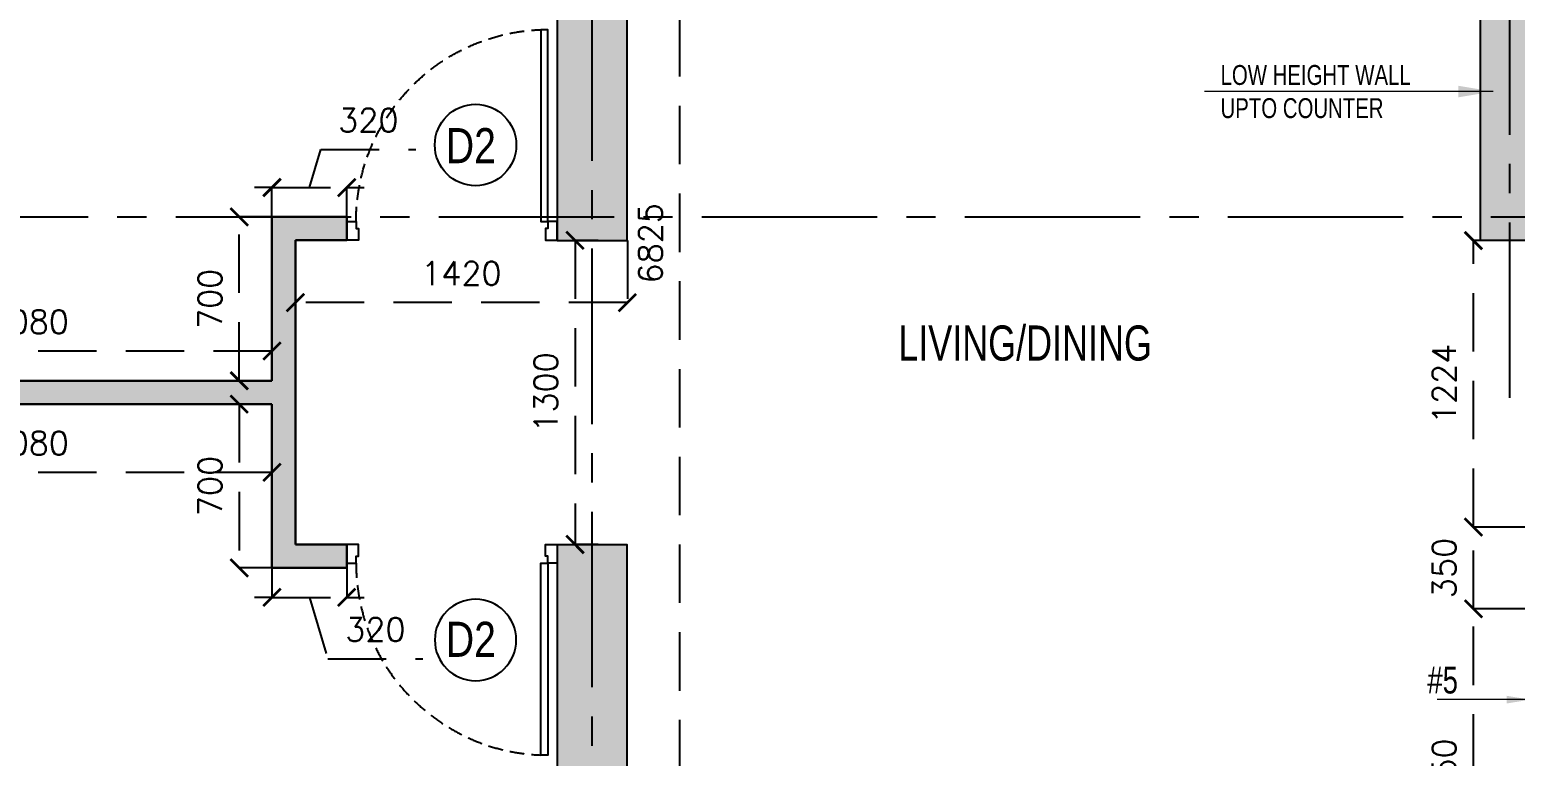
# Model space of a CAD drawing. Header units: millimetres. Extents: x 1180970 to 1231451, y -5737889 to -5695638.
# Drawn here: x 1187677 to 1194030, y -5716354 to -5713248 of the extents above; entities that cross this region are included whole.
import ezdxf
from ezdxf.enums import TextEntityAlignment as Align

# ---------------------------------------------------------------- set-up
doc = ezdxf.new("R2010")
doc.units = ezdxf.units.MM
doc.header["$LTSCALE"] = 1000
doc.header["$MEASUREMENT"] = 0
for name, pattern in [('3BHK-A$1$AUDIT_D_120904163729-0', [0]), ('3BHK-A$2$HIDDEN', [0.375, 0.25, -0.125]), ('AUDIT_D_120904163729-0', [0]), ('T8(T9 IS SIMILAR) - GROUND FLOOR - DIMENSION & TEXTING$0$HIDDEN', [0.375, 0.25, -0.125]), ('T8_REFUGE COLUMNS$0$CENTER2', [1.125, 0.75, -0.125, 0.125, -0.125])]:
    doc.linetypes.add(name, pattern=pattern)
doc.layers.get('0').update_dxf_attribs({"linetype": 'AUDIT_D_120904163729-0'})
for name, color, linetype in [('3BHK-A$0$A-DOOR-FULL', 2, 'Continuous'), ('3BHK-A$1$A-HATCH -160', 251, '3BHK-A$1$AUDIT_D_120904163729-0'), ('T8(T9 IS SIMILAR) - GROUND FLOOR - DIMENSION & TEXTING$0$A-DIMENSIONS', 2, 'T8(T9 IS SIMILAR) - GROUND FLOOR - DIMENSION & TEXTING$0$HIDDEN'), ('T8(T9 IS SIMILAR) - GROUND FLOOR - DIMENSION & TEXTING$0$a-window-no', 125, 'Continuous'), ('T8_REFUGE COLUMNS$0$A-CENTERLINE', 193, 'T8_REFUGE COLUMNS$0$CENTER2'), ('T8_REFUGE COLUMNS$0$A-RCC COLS', 3, 'Continuous')]:
    doc.layers.add(name, color=color, linetype=linetype)
for name, color, linetype, lineweight in [('3BHK-A$2$A-WALL- 160', 6, 'Continuous', 30), ('T8(T9 IS SIMILAR) - GROUND FLOOR - DIMENSION & TEXTING$0$a-Text', 4, 'Continuous', 0), ('T8(T9 IS SIMILAR) - GROUND FLOOR - DIMENSION & TEXTING$0$R0-18-10-2014-T1-1st Podium Floor Plan$0$Text', 2, 'Continuous', 0), ('T8(T9 IS SIMILAR) - GROUND FLOOR$0$D&W', 8, 'Continuous', 25)]:
    doc.layers.add(name, color=color, linetype=linetype, lineweight=lineweight)
doc.layers.add('T8_REFUGE COLUMNS$0$COL-HATCH', color=7, linetype='Continuous', lineweight=25, true_color=0xa3a3a3)
doc.styles.add('T8(T9 IS SIMILAR) - GROUND FLOOR - DIMENSION & TEXTING$0$ARIAL ARROW', font='swisscl.ttf')
doc.styles.add('T8(T9 IS SIMILAR) - GROUND FLOOR - DIMENSION & TEXTING$0$LODHA STANDERD', font='sanss___.ttf')
doc.styles.add('T8(T9 IS SIMILAR) - GROUND FLOOR - DIMENSION & TEXTING$0$Romans 1', font='romans.shx', dxfattribs={"height": 100})
doc.styles.add('T8(T9 IS SIMILAR) - GROUND FLOOR - DIMENSION & TEXTING$0$Tahoma', font='tahoma.ttf')
doc.dimstyles.new('T8(T9 IS SIMILAR) - GROUND FLOOR - DIMENSION & TEXTING$0$ALPINE S', dxfattribs={"dimscale": 0, "dimtxt": 100, "dimasz": 75, "dimexe": 0, "dimexo": 0, "dimgap": 75, "dimtad": 1, "dimdec": 0, "dimzin": 0, "dimdsep": 46, "dimtxsty": 'T8(T9 IS SIMILAR) - GROUND FLOOR - DIMENSION & TEXTING$0$Romans 1', "dimblk": 'T8(T9 IS SIMILAR) - GROUND FLOOR - DIMENSION & TEXTING$0$_ArchTick', "dimcen": 0.09, "dimclrd": 256, "dimclre": 256, "dimclrt": 7, "dimadec": 0, "dimazin": 0, "dimtfac": 1, "dimtdec": 0, "dimtofl": 0, "dimtmove": 1, "dimatfit": 0, "dimldrblk": 'T8(T9 IS SIMILAR) - GROUND FLOOR - DIMENSION & TEXTING$0$_Open90', "dimfxl": 1, "dimtolj": 1, "dimtzin": 0, "dimarcsym": 0})
doc.dimstyles.new('T8(T9 IS SIMILAR) - GROUND FLOOR - DIMENSION & TEXTING$0$SAMATA STD', dxfattribs={"dimtxt": 100, "dimasz": 50, "dimexe": 50, "dimexo": 50, "dimgap": 10, "dimtad": 0, "dimdec": 0, "dimrnd": 5, "dimzin": 0, "dimdsep": 46, "dimtxsty": 'T8(T9 IS SIMILAR) - GROUND FLOOR - DIMENSION & TEXTING$0$Tahoma', "dimblk": 'T8(T9 IS SIMILAR) - GROUND FLOOR - DIMENSION & TEXTING$0$_Origin2', "dimcen": -50, "dimdle": 50, "dimclrd": 7, "dimclre": 7, "dimclrt": 7, "dimadec": 0, "dimazin": 0, "dimtfac": 1, "dimtdec": 0, "dimtmove": 1, "dimatfit": 3, "dimfxl": 150, "dimtfill": 1, "dimtolj": 1, "dimtzin": 0, "dimlwd": -1, "dimlwe": -1, "dimarcsym": 0})

# ---------------------------------------------------------------- blocks, each defined once
blk = doc.blocks.new('*U168')
for points in [[(0, 0), (1.137e-13, 819.9999999999997), (30.00000000000011, 819.9999999999997), (29.99999999999989, -2.84e-14)], [(-40, 0), (0, 0), (0, -30), (10, -30), (10, -79.99999999999272), (-39.99999999994179, -79.99999999999272)], [(859.9999999999997, 6.2e-15), (819.9999999999997, 6.2e-15), (819.9999999999997, -30), (809.9999999999997, -30), (809.9999999999997, -79.99999999999272), (859.9999999999412, -79.99999999999272)]]:
    blk.add_lwpolyline(points, close=True)
at = {"color": 0, "linetype": 'ByBlock', "ltscale": 0.25}
blk.add_arc((-1.201935326301395, -0.4978579132493273), 821.2020862407527, 0.0347358578991569, 87.6269854862861, dxfattribs=at)
blk = doc.blocks.new('3BHK-A')
at = {"layer": '3BHK-A$1$A-HATCH -160', "linetype": 'ByBlock'}
h = blk.add_hatch(dxfattribs=at)
h.set_pattern_fill('ZIGZAG', color=256, scale=250)
h.set_pattern_definition([(9.199999999999998e-15, (1.3038516e-08, 0), (31.25, 31.25), [31.25, -31.25]), (90, (31.25000001303852, 0), (-31.25, 31.25), [31.25, -31.25])])
h.paths.add_polyline_path([(1185182.784720457, -5714749.522536783), (1186532.739604952, -5714749.522536783), (1186532.739604952, -5714149.53015602), (1186632.739604952, -5714149.53015602), (1186632.739604954, -5714749.522536783), (1188712.739604953, -5714749.522536782), (1188712.737810912, -5714049.530156025), (1189032.455970523, -5714049.530156025), (1189032.456343461, -5714149.529336602), (1188812.739604953, -5714149.530156019), (1188812.739604953, -5715449.514917541), (1189032.455970523, -5715449.514098127), (1189032.455970526, -5715549.514098127), (1188712.739604953, -5715549.514917541), (1188712.739604953, -5714849.522536782), (1186632.739604952, -5714849.522536783), (1186632.739604952, -5715664.52257501), (1186532.739604952, -5715664.52257501), (1186532.739604952, -5714849.522536783), (1185182.784793119, -5714849.522536782)])
h.paths.add_polyline_path([(1185182.784720457, -5713249.522536782), (1185782.739604952, -5713249.522536782), (1185782.739604952, -5713149.522536782), (1185182.784720457, -5713149.522536782)])
h.paths.add_polyline_path([(1186532.739604952, -5710699.522536782), (1186632.739604952, -5710699.522536782), (1186632.739604952, -5713249.522536782), (1186532.739604952, -5713249.522536782)])
h.paths.add_polyline_path([(1186532.739604953, -5717399.522536783), (1186632.739604952, -5717399.522536783), (1186632.739604952, -5716414.522575011), (1186532.739604953, -5716414.522575011)])
h.paths.add_polyline_path([(1194902.150947614, -5715375.036354458), (1194082.260591126, -5715375.036354458), (1194082.260591126, -5715475.036354458), (1194902.150947614, -5715475.036354458)])
h.paths.add_polyline_path([(1195782.150947614, -5715375.036354458), (1196682.238411872, -5715375.036354458), (1196682.238411872, -5715475.036354458), (1195782.150947614, -5715475.036354458)])
h.paths.add_polyline_path([(1194132.526145509, -5714149.863253382), (1196532.369635714, -5714149.863253382), (1196532.369635714, -5714049.863253382), (1194132.526145509, -5714049.863253382)])
h.paths.add_polyline_path([(1197432.369635714, -5711800.181709208), (1197532.369635713, -5711800.181709208), (1197532.369635713, -5714149.863253382), (1197432.369635714, -5714149.863253382)])
h.paths.add_polyline_path([(1198282.369635714, -5714149.863253382), (1198958.700144985, -5714149.863253387), (1198958.700144985, -5714049.864075284), (1198282.369635714, -5714049.86407528)])
h.paths.add_polyline_path([(1196871.920479781, -5720208.620572756), (1196082.231456206, -5720209.680859622), (1196082.33626486, -5720109.672830017), (1196082.234802242, -5720109.680760174), (1196182.231456206, -5720109.680761719), (1196871.920479781, -5720108.620474853)])
h.paths.add_polyline_path([(1193397.244164141, -5709939.875150396), (1193882.260591126, -5709939.579262342), (1193882.260591126, -5710040.054321714), (1193397.32087479, -5710040.054321714)])
h.paths.add_polyline_path([(1186632.700148101, -5708554.689457875), (1187192.339545021, -5708554.767533189), (1187192.339545021, -5708654.722368721), (1186632.703050737, -5708654.722368753)])
h.paths.add_polyline_path([(1194182.260592735, -5715723.976018642), (1194082.260591126, -5715723.976018642), (1194082.260591126, -5715473.976018642), (1194182.260592735, -5715473.976018642)])
at = {"layer": '3BHK-A$2$A-WALL- 160', "linetype": 'ByBlock'}
for p, q in [((1188712.739604953, -5714048.469820202, -0.0243255186329129), (1189032.455970526, -5714048.469000787, -0.0243255186329129)), ((1188712.739604953, -5714748.462200964, -0.0243255186329129), (1188712.739604953, -5714048.469820202, -0.0243255186329129)), ((1189032.455970526, -5714148.469000787, -0.0243255186329129), (1189032.455970526, -5714048.469000787, -0.0243255186329129)), ((1188812.739604953, -5714148.469820202, -0.0243255186329129), (1189032.455970526, -5714148.469000787, -0.0243255186329129)), ((1188812.739604953, -5715448.454581725, -0.0243255186329129), (1188812.739604953, -5714148.469820202, -0.0243255186329129)), ((1188712.739604953, -5714748.462200964, -0.0243255186329129), (1186632.739604952, -5714748.462200967, -0.0243255186329129)), ((1188712.739604953, -5714848.462200964, -0.0243255186329129), (1186632.739604952, -5714848.462200967, -0.0243255186329129)), ((1188712.739604953, -5715548.454581726, -0.0243255186329129), (1188712.739604953, -5714848.462200964, -0.0243255186329129)), ((1188812.739604953, -5715448.454581725, -0.0243255186329129), (1189032.455970526, -5715448.453762311, -0.0243255186329129)), ((1189032.455970526, -5715448.453762311, -0.0243255186329129), (1189032.455970526, -5715548.453762311, -0.0243255186329129)), ((1189932.386218884, -5715448.453762311, -0.0243255186329129), (1189932.455970527, -5715448.453762311, -0.0243255186329129)), ((1188712.739604953, -5715548.454581726, -0.0243255186329129), (1189032.455970526, -5715548.453762311, -0.0243255186329129)), ((1189932.387555185, -5715548.453762311, -0.0243255186329129), (1189932.455970527, -5715548.453762311, -0.0243255186329129))]:
    blk.add_line(p, q, dxfattribs=at)
at = {"layer": '3BHK-A$0$A-DOOR-FULL', "linetype": '3BHK-A$2$HIDDEN', "xscale": -1}
blk.add_blockref('*U168', (1189892.455970523, -5714068.463777016, -0.0243255186329129), dxfattribs=at)
at = {"layer": '3BHK-A$0$A-DOOR-FULL', "linetype": '3BHK-A$2$HIDDEN', "rotation": 180}
blk.add_blockref('*U168', (1189892.455970523, -5715528.458986081, -0.0243255186329129), dxfattribs=at)
blk = doc.blocks.new('T8_REFUGE COLUMNS')
at = {"layer": 'T8_REFUGE COLUMNS$0$COL-HATCH', "linetype": 'ByBlock'}
h = blk.add_hatch(color=256, dxfattribs=at)
h.dxf.hatch_style = 1
h.paths.add_polyline_path([(1189932.06907449, -5714149.863253396), (1190232.06907449, -5714149.863253396), (1190232.069074492, -5709914.863253398), (1189932.069074491, -5709914.863253398)])
h = blk.add_hatch(color=256, dxfattribs=at)
h.dxf.hatch_style = 1
h.paths.add_polyline_path([(1194132.069074491, -5714149.863253396), (1193882.069074491, -5714149.863253396), (1193882.069074491, -5709939.863253396), (1194132.069074491, -5709939.863253396)])
h = blk.add_hatch(color=256, dxfattribs=at)
h.dxf.hatch_style = 1
h.paths.add_polyline_path([(1189932.069074491, -5719684.863253396), (1190232.069074491, -5719684.863253396), (1190232.069074491, -5715449.863253396), (1189932.069074491, -5715449.863253396)])
at = {"layer": 'T8_REFUGE COLUMNS$0$A-CENTERLINE'}
for p, q in [((1190082.069074492, -5720558.787659313), (1190082.069074492, -5698299.636913835)), ((1194007.069074491, -5714822.308995705), (1194007.069074491, -5698573.632249597)), ((1229551.222023316, -5714049.863253396), (1182156.903157666, -5714049.863253396))]:
    blk.add_line(p, q, dxfattribs=at)
at = {"layer": 'T8_REFUGE COLUMNS$0$A-RCC COLS', "linetype": 'ByBlock'}
for points in [[(1189932.06907449, -5714149.863253396), (1190232.06907449, -5714149.863253396), (1190232.069074492, -5709914.863253398), (1189932.069074491, -5709914.863253398)], [(1194132.069074491, -5714149.863253396), (1193882.069074491, -5714149.863253396), (1193882.069074491, -5709939.863253396), (1194132.069074491, -5709939.863253396)], [(1189932.069074491, -5719684.863253396), (1190232.069074491, -5719684.863253396), (1190232.069074491, -5715449.863253396), (1189932.069074491, -5715449.863253396)]]:
    blk.add_lwpolyline(points, close=True, dxfattribs=at)
blk = doc.blocks.new('T8(T9 IS SIMILAR) - GROUND FLOOR')
at = {"layer": 'T8(T9 IS SIMILAR) - GROUND FLOOR$0$D&W', "linetype": 'ByBlock'}
for name in ['T8_REFUGE COLUMNS', '3BHK-A']:
    blk.add_blockref(name, (0, 0), dxfattribs=at)
blk = doc.blocks.new('T8(T9 IS SIMILAR) - GROUND FLOOR - DIMENSION & TEXTING$0$_Origin2')
at = {"color": 0, "linetype": 'ByBlock', "lineweight": -2}
blk.add_line((-0.5, 0), (-1, 0), dxfattribs=at)
for radius in [0.5, 0.25]:
    blk.add_circle((0, 0), radius, dxfattribs=at)
blk = doc.blocks.new('T8(T9 IS SIMILAR) - GROUND FLOOR - DIMENSION & TEXTING$0$_ArchTick')
at = {"color": 0, "linetype": 'ByBlock', "const_width": 0.15}
blk.add_lwpolyline([(-0.5, -0.5), (0.5, 0.5)], dxfattribs=at)
blk = doc.blocks.new('*D539')
at = {"layer": 'T8(T9 IS SIMILAR) - GROUND FLOOR - DIMENSION & TEXTING$0$A-DIMENSIONS', "linetype": 'T8(T9 IS SIMILAR) - GROUND FLOOR - DIMENSION & TEXTING$0$HIDDEN', "lineweight": -2, "transparency": 16777216}
for p, q in [((1190522.130667349, -5710748.905696723), (1190456.946695221, -5710748.905696723)), ((1190545.261654242, -5717573.633843839), (1190456.946695221, -5717573.633843839))]:
    blk.add_line(p, q, dxfattribs=at)
at = {"layer": 'T8(T9 IS SIMILAR) - GROUND FLOOR - DIMENSION & TEXTING$0$A-DIMENSIONS', "lineweight": -2, "transparency": 16777216}
blk.add_line((1190456.946695221, -5717573.633843839), (1190456.946695221, -5710748.905696723), dxfattribs=at)
at = {"layer": 'T8(T9 IS SIMILAR) - GROUND FLOOR - DIMENSION & TEXTING$0$A-DIMENSIONS', "linetype": 'ByBlock', "lineweight": -2, "transparency": 16777216, "xscale": 75, "yscale": 75, "zscale": 75}
for p, rotation in [((1190456.946695221, -5710748.905696723), 90), ((1190456.946695221, -5717573.633843839), 270)]:
    blk.add_blockref('T8(T9 IS SIMILAR) - GROUND FLOOR - DIMENSION & TEXTING$0$_ArchTick', p, dxfattribs=dict(at, rotation=rotation))
at = {"layer": 'T8(T9 IS SIMILAR) - GROUND FLOOR - DIMENSION & TEXTING$0$A-DIMENSIONS', "color": 7, "linetype": 'ByBlock', "transparency": 16777216, "insert": (1190331.946695222, -5714161.26977028), "char_height": 100, "attachment_point": 5, "rotation": 90, "style": 'T8(T9 IS SIMILAR) - GROUND FLOOR - DIMENSION & TEXTING$0$Romans 1'}
blk.add_mtext('\\A1;6825', dxfattribs=at)
blk = doc.blocks.new('T8(T9 IS SIMILAR) - GROUND FLOOR - DIMENSION & TEXTING$0$_Open90')
at = {"color": 0, "linetype": 'ByBlock', "lineweight": -2}
for p, q in [((0, 0), (-1, 0)), ((-0.5, 0.5), (0, 0)), ((0, 0), (-0.5, -0.5))]:
    blk.add_line(p, q, dxfattribs=at)
blk = doc.blocks.new('*D553')
at = {"layer": 'T8(T9 IS SIMILAR) - GROUND FLOOR - DIMENSION & TEXTING$0$A-DIMENSIONS', "linetype": 'T8(T9 IS SIMILAR) - GROUND FLOOR - DIMENSION & TEXTING$0$HIDDEN', "lineweight": -2, "transparency": 16777216}
for p, q in [((1188712.802620135, -5714048.669652157), (1188572.756921075, -5714048.669652157)), ((1188712.802620135, -5714748.662032917), (1188572.756921075, -5714748.662032917))]:
    blk.add_line(p, q, dxfattribs=at)
at = {"layer": 'T8(T9 IS SIMILAR) - GROUND FLOOR - DIMENSION & TEXTING$0$A-DIMENSIONS', "lineweight": -2, "transparency": 16777216}
blk.add_line((1188572.756921075, -5714748.662032917), (1188572.756921075, -5714048.669652157), dxfattribs=at)
at = {"layer": 'T8(T9 IS SIMILAR) - GROUND FLOOR - DIMENSION & TEXTING$0$A-DIMENSIONS', "linetype": 'ByBlock', "lineweight": -2, "transparency": 16777216, "xscale": 75, "yscale": 75, "zscale": 75}
for p, rotation in [((1188572.756921075, -5714048.669652157), 90), ((1188572.756921075, -5714748.662032917), 270)]:
    blk.add_blockref('T8(T9 IS SIMILAR) - GROUND FLOOR - DIMENSION & TEXTING$0$_ArchTick', p, dxfattribs=dict(at, rotation=rotation))
at = {"layer": 'T8(T9 IS SIMILAR) - GROUND FLOOR - DIMENSION & TEXTING$0$A-DIMENSIONS', "color": 7, "linetype": 'ByBlock', "transparency": 16777216, "insert": (1188447.756921076, -5714398.665842538), "char_height": 100, "attachment_point": 5, "rotation": 90, "style": 'T8(T9 IS SIMILAR) - GROUND FLOOR - DIMENSION & TEXTING$0$Romans 1'}
blk.add_mtext('\\A1;700', dxfattribs=at)
blk = doc.blocks.new('*D554')
at = {"layer": 'T8(T9 IS SIMILAR) - GROUND FLOOR - DIMENSION & TEXTING$0$A-DIMENSIONS', "lineweight": -2, "transparency": 16777216}
for p, q in [((1188872.596185239, -5713922.838374827), (1188921.346185239, -5713760.338374827)), ((1188921.346185239, -5713760.338374827), (1189328.489042382, -5713760.338374827)), ((1188712.802620135, -5713922.838374827), (1188637.802620135, -5713922.838374827)), ((1188712.802620135, -5713922.838374827), (1189032.389750342, -5713922.838374827)), ((1189032.389750342, -5713922.838374827), (1189107.389750342, -5713922.838374827))]:
    blk.add_line(p, q, dxfattribs=at)
at = {"layer": 'T8(T9 IS SIMILAR) - GROUND FLOOR - DIMENSION & TEXTING$0$A-DIMENSIONS', "linetype": 'T8(T9 IS SIMILAR) - GROUND FLOOR - DIMENSION & TEXTING$0$HIDDEN', "lineweight": -2, "transparency": 16777216}
for p, q in [((1188712.802620135, -5714048.669652157), (1188712.802620135, -5713922.838374827)), ((1189032.389750342, -5714048.469000801), (1189032.389750342, -5713922.838374827))]:
    blk.add_line(p, q, dxfattribs=at)
at = {"layer": 'T8(T9 IS SIMILAR) - GROUND FLOOR - DIMENSION & TEXTING$0$A-DIMENSIONS', "linetype": 'ByBlock', "lineweight": -2, "transparency": 16777216, "xscale": 75, "yscale": 75, "zscale": 75}
blk.add_blockref('T8(T9 IS SIMILAR) - GROUND FLOOR - DIMENSION & TEXTING$0$_ArchTick', (1188712.802620135, -5713922.838374827), dxfattribs=at)
at = {"layer": 'T8(T9 IS SIMILAR) - GROUND FLOOR - DIMENSION & TEXTING$0$A-DIMENSIONS', "linetype": 'ByBlock', "lineweight": -2, "transparency": 16777216, "xscale": 75, "yscale": 75, "zscale": 75, "rotation": 180}
blk.add_blockref('T8(T9 IS SIMILAR) - GROUND FLOOR - DIMENSION & TEXTING$0$_ArchTick', (1189032.389750342, -5713922.838374827), dxfattribs=at)
at = {"layer": 'T8(T9 IS SIMILAR) - GROUND FLOOR - DIMENSION & TEXTING$0$A-DIMENSIONS', "color": 7, "linetype": 'ByBlock', "transparency": 16777216, "insert": (1189124.91761381, -5713635.338374827), "char_height": 100, "attachment_point": 5, "style": 'T8(T9 IS SIMILAR) - GROUND FLOOR - DIMENSION & TEXTING$0$Romans 1'}
blk.add_mtext('\\A1;320', dxfattribs=at)
blk = doc.blocks.new('*D555')
at = {"layer": 'T8(T9 IS SIMILAR) - GROUND FLOOR - DIMENSION & TEXTING$0$A-DIMENSIONS', "linetype": 'T8(T9 IS SIMILAR) - GROUND FLOOR - DIMENSION & TEXTING$0$HIDDEN', "lineweight": -2, "transparency": 16777216}
for p, q in [((1188712.802620135, -5714398.665842538), (1188712.802620135, -5714621.779514923)), ((1186632.673384768, -5714448.665842538), (1186632.673384768, -5714621.779514923))]:
    blk.add_line(p, q, dxfattribs=at)
at = {"layer": 'T8(T9 IS SIMILAR) - GROUND FLOOR - DIMENSION & TEXTING$0$A-DIMENSIONS', "lineweight": -2, "transparency": 16777216}
blk.add_line((1188712.802620135, -5714621.779514923), (1186632.673384768, -5714621.779514923), dxfattribs=at)
at = {"layer": 'T8(T9 IS SIMILAR) - GROUND FLOOR - DIMENSION & TEXTING$0$A-DIMENSIONS', "linetype": 'ByBlock', "lineweight": -2, "transparency": 16777216, "xscale": 75, "yscale": 75, "zscale": 75, "rotation": 180}
blk.add_blockref('T8(T9 IS SIMILAR) - GROUND FLOOR - DIMENSION & TEXTING$0$_ArchTick', (1186632.673384768, -5714621.779514923), dxfattribs=at)
at = {"layer": 'T8(T9 IS SIMILAR) - GROUND FLOOR - DIMENSION & TEXTING$0$A-DIMENSIONS', "linetype": 'ByBlock', "lineweight": -2, "transparency": 16777216, "xscale": 75, "yscale": 75, "zscale": 75}
blk.add_blockref('T8(T9 IS SIMILAR) - GROUND FLOOR - DIMENSION & TEXTING$0$_ArchTick', (1188712.802620135, -5714621.779514923), dxfattribs=at)
at = {"layer": 'T8(T9 IS SIMILAR) - GROUND FLOOR - DIMENSION & TEXTING$0$A-DIMENSIONS', "color": 7, "linetype": 'ByBlock', "transparency": 16777216, "insert": (1187672.738002452, -5714496.779514923), "char_height": 100, "attachment_point": 5, "style": 'T8(T9 IS SIMILAR) - GROUND FLOOR - DIMENSION & TEXTING$0$Romans 1'}
blk.add_mtext('\\A1;2080', dxfattribs=at)
blk = doc.blocks.new('*D564')
at = {"layer": 'T8(T9 IS SIMILAR) - GROUND FLOOR - DIMENSION & TEXTING$0$A-DIMENSIONS', "linetype": 'T8(T9 IS SIMILAR) - GROUND FLOOR - DIMENSION & TEXTING$0$HIDDEN', "lineweight": -2, "transparency": 16777216}
for p, q in [((1188712.802620135, -5714848.662032919), (1188572.756921075, -5714848.662032919)), ((1188712.802620135, -5715548.654413679), (1188572.756921075, -5715548.654413679))]:
    blk.add_line(p, q, dxfattribs=at)
at = {"layer": 'T8(T9 IS SIMILAR) - GROUND FLOOR - DIMENSION & TEXTING$0$A-DIMENSIONS', "lineweight": -2, "transparency": 16777216}
blk.add_line((1188572.756921075, -5714848.662032919), (1188572.756921075, -5715548.654413679), dxfattribs=at)
at = {"layer": 'T8(T9 IS SIMILAR) - GROUND FLOOR - DIMENSION & TEXTING$0$A-DIMENSIONS', "linetype": 'ByBlock', "lineweight": -2, "transparency": 16777216, "xscale": 75, "yscale": 75, "zscale": 75}
for p, rotation in [((1188572.756921075, -5714848.662032919), 90), ((1188572.756921075, -5715548.654413679), 270)]:
    blk.add_blockref('T8(T9 IS SIMILAR) - GROUND FLOOR - DIMENSION & TEXTING$0$_ArchTick', p, dxfattribs=dict(at, rotation=rotation))
at = {"layer": 'T8(T9 IS SIMILAR) - GROUND FLOOR - DIMENSION & TEXTING$0$A-DIMENSIONS', "color": 7, "linetype": 'ByBlock', "transparency": 16777216, "insert": (1188447.756921076, -5715198.658223298), "char_height": 100, "attachment_point": 5, "rotation": 90, "style": 'T8(T9 IS SIMILAR) - GROUND FLOOR - DIMENSION & TEXTING$0$Romans 1'}
blk.add_mtext('\\A1;700', dxfattribs=at)
blk = doc.blocks.new('*D565')
at = {"layer": 'T8(T9 IS SIMILAR) - GROUND FLOOR - DIMENSION & TEXTING$0$A-DIMENSIONS', "linetype": 'T8(T9 IS SIMILAR) - GROUND FLOOR - DIMENSION & TEXTING$0$HIDDEN', "lineweight": -2, "transparency": 16777216}
for p, q in [((1188712.802620135, -5715548.654413679), (1188712.802620135, -5715674.485691009)), ((1189032.389750342, -5715548.654413679), (1189032.389750342, -5715674.485691009))]:
    blk.add_line(p, q, dxfattribs=at)
at = {"layer": 'T8(T9 IS SIMILAR) - GROUND FLOOR - DIMENSION & TEXTING$0$A-DIMENSIONS', "lineweight": -2, "transparency": 16777216}
for p, q in [((1188712.802620135, -5715674.485691009), (1188637.802620135, -5715674.485691009)), ((1188712.802620135, -5715674.485691009), (1189032.389750342, -5715674.485691009)), ((1188872.596185239, -5715674.485691009), (1188951.346185239, -5715936.985691007)), ((1189032.389750342, -5715674.485691009), (1189107.389750342, -5715674.485691009)), ((1188951.346185239, -5715936.985691007), (1189358.489042382, -5715936.985691007))]:
    blk.add_line(p, q, dxfattribs=at)
at = {"layer": 'T8(T9 IS SIMILAR) - GROUND FLOOR - DIMENSION & TEXTING$0$A-DIMENSIONS', "linetype": 'ByBlock', "lineweight": -2, "transparency": 16777216, "xscale": 75, "yscale": 75, "zscale": 75}
blk.add_blockref('T8(T9 IS SIMILAR) - GROUND FLOOR - DIMENSION & TEXTING$0$_ArchTick', (1188712.802620135, -5715674.485691009), dxfattribs=at)
at = {"layer": 'T8(T9 IS SIMILAR) - GROUND FLOOR - DIMENSION & TEXTING$0$A-DIMENSIONS', "linetype": 'ByBlock', "lineweight": -2, "transparency": 16777216, "xscale": 75, "yscale": 75, "zscale": 75, "rotation": 180}
blk.add_blockref('T8(T9 IS SIMILAR) - GROUND FLOOR - DIMENSION & TEXTING$0$_ArchTick', (1189032.389750342, -5715674.485691009), dxfattribs=at)
at = {"layer": 'T8(T9 IS SIMILAR) - GROUND FLOOR - DIMENSION & TEXTING$0$A-DIMENSIONS', "color": 7, "linetype": 'ByBlock', "transparency": 16777216, "insert": (1189154.91761381, -5715811.985691007), "char_height": 100, "attachment_point": 5, "style": 'T8(T9 IS SIMILAR) - GROUND FLOOR - DIMENSION & TEXTING$0$Romans 1'}
blk.add_mtext('\\A1;320', dxfattribs=at)
blk = doc.blocks.new('*D566')
at = {"layer": 'T8(T9 IS SIMILAR) - GROUND FLOOR - DIMENSION & TEXTING$0$A-DIMENSIONS', "linetype": 'T8(T9 IS SIMILAR) - GROUND FLOOR - DIMENSION & TEXTING$0$HIDDEN', "lineweight": -2, "transparency": 16777216}
for p, q in [((1186632.673384768, -5715313.388287188), (1186632.673384768, -5715140.274614803)), ((1188712.802620135, -5715363.388287188), (1188712.802620135, -5715140.274614803))]:
    blk.add_line(p, q, dxfattribs=at)
at = {"layer": 'T8(T9 IS SIMILAR) - GROUND FLOOR - DIMENSION & TEXTING$0$A-DIMENSIONS', "lineweight": -2, "transparency": 16777216}
blk.add_line((1188712.802620135, -5715140.274614803), (1186632.673384768, -5715140.274614803), dxfattribs=at)
at = {"layer": 'T8(T9 IS SIMILAR) - GROUND FLOOR - DIMENSION & TEXTING$0$A-DIMENSIONS', "linetype": 'ByBlock', "lineweight": -2, "transparency": 16777216, "xscale": 75, "yscale": 75, "zscale": 75, "rotation": 180}
blk.add_blockref('T8(T9 IS SIMILAR) - GROUND FLOOR - DIMENSION & TEXTING$0$_ArchTick', (1186632.673384768, -5715140.274614803), dxfattribs=at)
at = {"layer": 'T8(T9 IS SIMILAR) - GROUND FLOOR - DIMENSION & TEXTING$0$A-DIMENSIONS', "linetype": 'ByBlock', "lineweight": -2, "transparency": 16777216, "xscale": 75, "yscale": 75, "zscale": 75}
blk.add_blockref('T8(T9 IS SIMILAR) - GROUND FLOOR - DIMENSION & TEXTING$0$_ArchTick', (1188712.802620135, -5715140.274614803), dxfattribs=at)
at = {"layer": 'T8(T9 IS SIMILAR) - GROUND FLOOR - DIMENSION & TEXTING$0$A-DIMENSIONS', "color": 7, "linetype": 'ByBlock', "transparency": 16777216, "insert": (1187672.738002452, -5715015.274614803), "char_height": 100, "attachment_point": 5, "style": 'T8(T9 IS SIMILAR) - GROUND FLOOR - DIMENSION & TEXTING$0$Romans 1'}
blk.add_mtext('\\A1;2080', dxfattribs=at)
blk = doc.blocks.new('*D530')
at = {"layer": 'T8(T9 IS SIMILAR) - GROUND FLOOR - DIMENSION & TEXTING$0$A-DIMENSIONS', "linetype": 'T8(T9 IS SIMILAR) - GROUND FLOOR - DIMENSION & TEXTING$0$HIDDEN', "lineweight": -2, "transparency": 16777216}
for p, q in [((1188812.802620135, -5714148.669652157), (1188812.802620135, -5714414.546823593)), ((1190232.673384769, -5714148.669652157), (1190232.673384769, -5714414.546823593))]:
    blk.add_line(p, q, dxfattribs=at)
at = {"layer": 'T8(T9 IS SIMILAR) - GROUND FLOOR - DIMENSION & TEXTING$0$A-DIMENSIONS', "lineweight": -2, "transparency": 16777216}
blk.add_line((1190232.673384769, -5714414.546823593), (1188812.802620135, -5714414.546823593), dxfattribs=at)
at = {"layer": 'T8(T9 IS SIMILAR) - GROUND FLOOR - DIMENSION & TEXTING$0$A-DIMENSIONS', "linetype": 'ByBlock', "lineweight": -2, "transparency": 16777216, "xscale": 75, "yscale": 75, "zscale": 75, "rotation": 180}
blk.add_blockref('T8(T9 IS SIMILAR) - GROUND FLOOR - DIMENSION & TEXTING$0$_ArchTick', (1188812.802620135, -5714414.546823593), dxfattribs=at)
at = {"layer": 'T8(T9 IS SIMILAR) - GROUND FLOOR - DIMENSION & TEXTING$0$A-DIMENSIONS', "linetype": 'ByBlock', "lineweight": -2, "transparency": 16777216, "xscale": 75, "yscale": 75, "zscale": 75}
blk.add_blockref('T8(T9 IS SIMILAR) - GROUND FLOOR - DIMENSION & TEXTING$0$_ArchTick', (1190232.673384769, -5714414.546823593), dxfattribs=at)
at = {"layer": 'T8(T9 IS SIMILAR) - GROUND FLOOR - DIMENSION & TEXTING$0$A-DIMENSIONS', "color": 7, "linetype": 'ByBlock', "transparency": 16777216, "insert": (1189522.738002452, -5714289.546823593), "char_height": 100, "attachment_point": 5, "style": 'T8(T9 IS SIMILAR) - GROUND FLOOR - DIMENSION & TEXTING$0$Romans 1'}
blk.add_mtext('\\A1;1420', dxfattribs=at)
blk = doc.blocks.new('*D531')
at = {"layer": 'T8(T9 IS SIMILAR) - GROUND FLOOR - DIMENSION & TEXTING$0$A-DIMENSIONS', "linetype": 'T8(T9 IS SIMILAR) - GROUND FLOOR - DIMENSION & TEXTING$0$HIDDEN', "lineweight": -2, "transparency": 16777216}
for p, q in [((1190107.673384769, -5714148.669652157), (1190008.944726909, -5714148.669652157)), ((1190107.673384769, -5715448.659637451), (1190008.944726909, -5715448.659637451))]:
    blk.add_line(p, q, dxfattribs=at)
at = {"layer": 'T8(T9 IS SIMILAR) - GROUND FLOOR - DIMENSION & TEXTING$0$A-DIMENSIONS', "lineweight": -2, "transparency": 16777216}
blk.add_line((1190008.944726909, -5714148.669652157), (1190008.944726909, -5715448.659637451), dxfattribs=at)
at = {"layer": 'T8(T9 IS SIMILAR) - GROUND FLOOR - DIMENSION & TEXTING$0$A-DIMENSIONS', "linetype": 'ByBlock', "lineweight": -2, "transparency": 16777216, "xscale": 75, "yscale": 75, "zscale": 75}
for p, rotation in [((1190008.944726909, -5714148.669652157), 90), ((1190008.944726909, -5715448.659637451), 270)]:
    blk.add_blockref('T8(T9 IS SIMILAR) - GROUND FLOOR - DIMENSION & TEXTING$0$_ArchTick', p, dxfattribs=dict(at, rotation=rotation))
at = {"layer": 'T8(T9 IS SIMILAR) - GROUND FLOOR - DIMENSION & TEXTING$0$A-DIMENSIONS', "color": 7, "linetype": 'ByBlock', "transparency": 16777216, "insert": (1189883.94472691, -5714798.664644804), "char_height": 100, "attachment_point": 5, "rotation": 90, "style": 'T8(T9 IS SIMILAR) - GROUND FLOOR - DIMENSION & TEXTING$0$Romans 1'}
blk.add_mtext('\\A1;1300', dxfattribs=at)
blk = doc.blocks.new('T8(T9 IS SIMILAR) - GROUND FLOOR - DIMENSION & TEXTING$0$WINDOW TAG')
at = {"layer": 'T8(T9 IS SIMILAR) - GROUND FLOOR - DIMENSION & TEXTING$0$a-window-no'}
blk.add_circle((0, 0), 174.0900956831736, dxfattribs=at)
at = {"layer": 'T8(T9 IS SIMILAR) - GROUND FLOOR - DIMENSION & TEXTING$0$a-window-no', "style": 'T8(T9 IS SIMILAR) - GROUND FLOOR - DIMENSION & TEXTING$0$LODHA STANDERD'}
blk.add_attdef('WINDOW', text='', height=150, dxfattribs=at).set_placement((11.34681474116587, 2.790841638110578), align=Align.MIDDLE_CENTER)
blk = doc.blocks.new('*D450')
at = {"layer": 'T8(T9 IS SIMILAR) - GROUND FLOOR - DIMENSION & TEXTING$0$A-DIMENSIONS', "linetype": 'T8(T9 IS SIMILAR) - GROUND FLOOR - DIMENSION & TEXTING$0$HIDDEN', "lineweight": -2, "transparency": 16777216}
for p, q in [((1194082.260591126, -5715723.976018642), (1193851.454611591, -5715723.976018642)), ((1194082.260591126, -5717174.464275273), (1193851.454611591, -5717174.464275273))]:
    blk.add_line(p, q, dxfattribs=at)
at = {"layer": 'T8(T9 IS SIMILAR) - GROUND FLOOR - DIMENSION & TEXTING$0$A-DIMENSIONS', "lineweight": -2, "transparency": 16777216}
blk.add_line((1193851.454611591, -5717174.464275273), (1193851.454611591, -5715723.976018642), dxfattribs=at)
at = {"layer": 'T8(T9 IS SIMILAR) - GROUND FLOOR - DIMENSION & TEXTING$0$A-DIMENSIONS', "linetype": 'ByBlock', "lineweight": -2, "transparency": 16777216, "xscale": 75, "yscale": 75, "zscale": 75}
for p, rotation in [((1193851.454611591, -5715723.976018642), 90), ((1193851.454611591, -5717174.464275273), 270)]:
    blk.add_blockref('T8(T9 IS SIMILAR) - GROUND FLOOR - DIMENSION & TEXTING$0$_ArchTick', p, dxfattribs=dict(at, rotation=rotation))
at = {"layer": 'T8(T9 IS SIMILAR) - GROUND FLOOR - DIMENSION & TEXTING$0$A-DIMENSIONS', "color": 7, "linetype": 'ByBlock', "transparency": 16777216, "insert": (1193726.454611591, -5716449.220146958), "char_height": 100, "attachment_point": 5, "rotation": 90, "style": 'T8(T9 IS SIMILAR) - GROUND FLOOR - DIMENSION & TEXTING$0$Romans 1'}
blk.add_mtext('\\A1;1450', dxfattribs=at)
blk = doc.blocks.new('*D451')
at = {"layer": 'T8(T9 IS SIMILAR) - GROUND FLOOR - DIMENSION & TEXTING$0$A-DIMENSIONS', "linetype": 'T8(T9 IS SIMILAR) - GROUND FLOOR - DIMENSION & TEXTING$0$HIDDEN', "lineweight": -2, "transparency": 16777216}
for p, q in [((1194082.260591126, -5715373.976018642), (1193851.454611591, -5715373.976018642)), ((1194082.260591126, -5715723.976018642), (1193851.454611591, -5715723.976018642))]:
    blk.add_line(p, q, dxfattribs=at)
at = {"layer": 'T8(T9 IS SIMILAR) - GROUND FLOOR - DIMENSION & TEXTING$0$A-DIMENSIONS', "lineweight": -2, "transparency": 16777216}
blk.add_line((1193851.454611591, -5715723.976018642), (1193851.454611591, -5715373.976018642), dxfattribs=at)
at = {"layer": 'T8(T9 IS SIMILAR) - GROUND FLOOR - DIMENSION & TEXTING$0$A-DIMENSIONS', "linetype": 'ByBlock', "lineweight": -2, "transparency": 16777216, "xscale": 75, "yscale": 75, "zscale": 75}
for p, rotation in [((1193851.454611591, -5715373.976018642), 90), ((1193851.454611591, -5715723.976018642), 270)]:
    blk.add_blockref('T8(T9 IS SIMILAR) - GROUND FLOOR - DIMENSION & TEXTING$0$_ArchTick', p, dxfattribs=dict(at, rotation=rotation))
at = {"layer": 'T8(T9 IS SIMILAR) - GROUND FLOOR - DIMENSION & TEXTING$0$A-DIMENSIONS', "color": 7, "linetype": 'ByBlock', "transparency": 16777216, "insert": (1193726.454611591, -5715548.976018642), "char_height": 100, "attachment_point": 5, "rotation": 90, "style": 'T8(T9 IS SIMILAR) - GROUND FLOOR - DIMENSION & TEXTING$0$Romans 1'}
blk.add_mtext('\\A1;350', dxfattribs=at)
blk = doc.blocks.new('*D452')
at = {"layer": 'T8(T9 IS SIMILAR) - GROUND FLOOR - DIMENSION & TEXTING$0$A-DIMENSIONS', "linetype": 'T8(T9 IS SIMILAR) - GROUND FLOOR - DIMENSION & TEXTING$0$HIDDEN', "lineweight": -2, "transparency": 16777216}
for p, q in [((1194082.260591126, -5714149.863253382), (1193851.454611591, -5714149.863253382)), ((1194082.260591126, -5715373.976018642), (1193851.454611591, -5715373.976018642))]:
    blk.add_line(p, q, dxfattribs=at)
at = {"layer": 'T8(T9 IS SIMILAR) - GROUND FLOOR - DIMENSION & TEXTING$0$A-DIMENSIONS', "lineweight": -2, "transparency": 16777216}
blk.add_line((1193851.454611591, -5715373.976018642), (1193851.454611591, -5714149.863253382), dxfattribs=at)
at = {"layer": 'T8(T9 IS SIMILAR) - GROUND FLOOR - DIMENSION & TEXTING$0$A-DIMENSIONS', "linetype": 'ByBlock', "lineweight": -2, "transparency": 16777216, "xscale": 75, "yscale": 75, "zscale": 75}
for p, rotation in [((1193851.454611591, -5714149.863253382), 90), ((1193851.454611591, -5715373.976018642), 270)]:
    blk.add_blockref('T8(T9 IS SIMILAR) - GROUND FLOOR - DIMENSION & TEXTING$0$_ArchTick', p, dxfattribs=dict(at, rotation=rotation))
at = {"layer": 'T8(T9 IS SIMILAR) - GROUND FLOOR - DIMENSION & TEXTING$0$A-DIMENSIONS', "color": 7, "linetype": 'ByBlock', "transparency": 16777216, "insert": (1193726.454611591, -5714761.919636012), "char_height": 100, "attachment_point": 5, "rotation": 90, "style": 'T8(T9 IS SIMILAR) - GROUND FLOOR - DIMENSION & TEXTING$0$Romans 1'}
blk.add_mtext('\\A1;1224', dxfattribs=at)
blk = doc.blocks.new('T8(T9 IS SIMILAR) - GROUND FLOOR - DIMENSION & TEXTING')
at = {"layer": 'T8(T9 IS SIMILAR) - GROUND FLOOR - DIMENSION & TEXTING$0$a-window-no'}
ref = blk.add_blockref('T8(T9 IS SIMILAR) - GROUND FLOOR - DIMENSION & TEXTING$0$WINDOW TAG', (1189583.419402439, -5713741.039430496, 1.618416112094053), dxfattribs=dict(at, rotation=180))
ref.add_attrib('WINDOW', 'D2', dxfattribs={"height": 150, "style": 'T8(T9 IS SIMILAR) - GROUND FLOOR - DIMENSION & TEXTING$0$LODHA STANDERD', "width": 0.8}).set_placement((1189563.512916916, -5713743.830272133, 1.618416112094053), align=Align.MIDDLE_CENTER)
ref = blk.add_blockref('T8(T9 IS SIMILAR) - GROUND FLOOR - DIMENSION & TEXTING$0$WINDOW TAG', (1189583.419402439, -5715856.612853982, 1.618416112094053), dxfattribs=dict(at, xscale=-1))
ref.add_attrib('WINDOW', 'D2', dxfattribs={"height": 150, "style": 'T8(T9 IS SIMILAR) - GROUND FLOOR - DIMENSION & TEXTING$0$LODHA STANDERD', "width": 0.8}).set_placement((1189563.512916916, -5715853.822012345, 1.618416112094053), align=Align.MIDDLE_CENTER)
at = {"layer": 'T8(T9 IS SIMILAR) - GROUND FLOOR - DIMENSION & TEXTING$0$a-Text', "style": 'T8(T9 IS SIMILAR) - GROUND FLOOR - DIMENSION & TEXTING$0$ARIAL ARROW'}
blk.add_text('LIVING/DINING', height=150, dxfattribs=at).set_placement((1191391.317928905, -5714662.555308213, 0.4895635743113104))
at = {"layer": 'T8(T9 IS SIMILAR) - GROUND FLOOR - DIMENSION & TEXTING$0$R0-18-10-2014-T1-1st Podium Floor Plan$0$Text', "attachment_point": 1, "style": 'T8(T9 IS SIMILAR) - GROUND FLOOR - DIMENSION & TEXTING$0$ARIAL ARROW'}
for s, insert, char_height, width in [('LOW HEIGHT WALL UPTO COUNTER', (1192769.79996994, -5713399.35172566, 0.1019703928557069), 85, 912.5231448238472), ('#5 ', (1193654.320786158, -5715970.72116508, -0.4119187011212285), 114.75, 683.8183163232566)]:
    blk.add_mtext(s, dxfattribs=dict(at, insert=insert, char_height=char_height, width=width))
at = {"layer": 'T8(T9 IS SIMILAR) - GROUND FLOOR - DIMENSION & TEXTING$0$A-DIMENSIONS', "linetype": 'ByBlock'}
for base, p1, p2, angle, picture, middle in [((1190456.946695221, -5710748.905696723, 0.4895635743113104), (1190545.261654242, -5717573.633843839, 0.4895635743113104), (1190522.130667349, -5710748.905696723, 0.4895635743113104), 90, '*D539', (1190331.946695222, -5714161.26977028, 0.4895635743113104)), ((1189032.389750342, -5713922.838374827, 0.4895635743113104), (1188712.802620135, -5714048.669652157, 0.4895635743113104), (1189032.389750342, -5714048.469000801, 0.4895635743113104), 180, '*D554', (1188996.346185239, -5713635.338374827, 0.4895635743113104)), ((1188572.756921075, -5714048.669652157, 0.4895635743113104), (1188712.802620135, -5714748.662032917, 0.4895635743113104), (1188712.802620135, -5714048.669652157, 0.4895635743113104), 90, '*D553', (1188447.756921076, -5714398.665842538, 0.4895635743113104)), ((1190008.944726909, -5715448.659637451, 0.4895635743113104), (1190107.673384769, -5714148.669652157, 0.877156752816308), (1190107.673384769, -5715448.659637451, 0.4895635743113104), 90, '*D531', (1189883.94472691, -5714798.664644804, 0.4895635743113104)), ((1193851.454611591, -5714149.863253382, -0.0243255186329129), (1194082.260591126, -5715373.976018642, -0.0243255186329129), (1194082.260591126, -5714149.863253382, -0.0243255186329129), 90, '*D452', (1193726.454611591, -5714761.919636012, -0.0243255186329129)), ((1188812.802620135, -5714414.546823593, 0.4895635743113104), (1190232.673384769, -5714148.669652157, 0.877156752816308), (1188812.802620135, -5714148.669652157, 0.4895635743113104), 180, '*D530', (1189522.738002452, -5714289.546823593, 0.4895635743113104)), ((1186632.673384768, -5714621.779514923, 0.4895635743113104), (1188712.802620135, -5714398.665842538, 0.4895635743113104), (1186632.673384768, -5714448.665842538, 0.4895635743113104), 180, '*D555', (1187672.738002452, -5714496.779514923, 0.4895635743113104)), ((1188572.756921075, -5715548.654413679, 0.4895635743113104), (1188712.802620135, -5714848.662032919, 0.4895635743113104), (1188712.802620135, -5715548.654413679, 0.4895635743113104), 270, '*D564', (1188447.756921076, -5715198.658223298, 0.4895635743113104)), ((1186632.673384768, -5715140.274614803, 0.4895635743113104), (1188712.802620135, -5715363.388287188, 0.4895635743113104), (1186632.673384768, -5715313.388287188, 0.4895635743113104), 180, '*D566', (1187672.738002452, -5715015.274614803, 0.4895635743113104)), ((1189032.389750342, -5715674.485691009, 0.4895635743113104), (1188712.802620135, -5715548.654413679, 0.4895635743113104), (1189032.389750342, -5715548.654413679, 0.4895635743113104), 180, '*D565', (1189026.346185239, -5715811.985691007, 0.4895635743113104)), ((1193851.454611591, -5715723.976018642, -0.0243255186329129), (1194082.260591126, -5717174.464275273, -0.0486510372658258), (1194082.260591126, -5715723.976018642, -0.0486510372658258), 90, '*D450', (1193726.454611591, -5716449.220146958, -0.0243255186329129))]:
    dim = blk.add_linear_dim(base=base, p1=p1, p2=p2, angle=angle, dimstyle='T8(T9 IS SIMILAR) - GROUND FLOOR - DIMENSION & TEXTING$0$ALPINE S', override={"dimscale": 1, "dimfxl": 5, "dimarcsym": 1}, dxfattribs=at)
    dim.commit()
    dim.dimension.update_dxf_attribs({"geometry": picture, "text_midpoint": middle})
dim = blk.add_linear_dim(base=(1193851.454611591, -5715373.976018642, -0.0243255186329129), p1=(1194082.260591126, -5715723.976018642, -0.0243255186329129), p2=(1194082.260591126, -5715373.976018642, -0.0486510372658258), angle=90, dimstyle='T8(T9 IS SIMILAR) - GROUND FLOOR - DIMENSION & TEXTING$0$ALPINE S', override={"dimscale": 1, "dimfxl": 5, "dimarcsym": 1}, dxfattribs=at)
dim.commit()
dim.dimension.update_dxf_attribs({"geometry": '*D451', "text_midpoint": (1193851.454611591, -5715548.976018642, -0.0243255186329129), "dimtype": 128})
at = {"layer": 'T8(T9 IS SIMILAR) - GROUND FLOOR - DIMENSION & TEXTING$0$R0-18-10-2014-T1-1st Podium Floor Plan$0$Text'}
for points, override in [([(1193936.357282461, -5713512.700971421, 0.1019703958063127), (1193592.368628231, -5713512.700971421, 0.1019703958063127), (1192701.779237232, -5713512.736528504, 0.1019703958063127)], {"dimscale": 1, "dimasz": 150, "dimclrd": 2, "dimfxlon": 1, "dimarcsym": 1}), ([(1194093.668648651, -5716111.779298463, -0.4119186971379106), (1193769.024485221, -5716111.779298463, -0.4119186971379106), (1193695.825389033, -5716111.779298463, -0.4119186971379106)], {"dimasz": 100, "dimclrd": 2, "dimfxlon": 1, "dimarcsym": 1})]:
    blk.add_leader(points, dimstyle='T8(T9 IS SIMILAR) - GROUND FLOOR - DIMENSION & TEXTING$0$SAMATA STD', override=override, dxfattribs=at)

msp = doc.modelspace()

# ---------------------------------------------------------------- block references
at = {"linetype": 'ByBlock'}
msp.add_blockref('T8(T9 IS SIMILAR) - GROUND FLOOR', (0, 0), dxfattribs=at)

# ---------------------------------------------------------------- next in the draw order: block references
msp.add_blockref('T8(T9 IS SIMILAR) - GROUND FLOOR - DIMENSION & TEXTING', (0, 0), dxfattribs=at)

doc.saveas('drawing.dxf')
